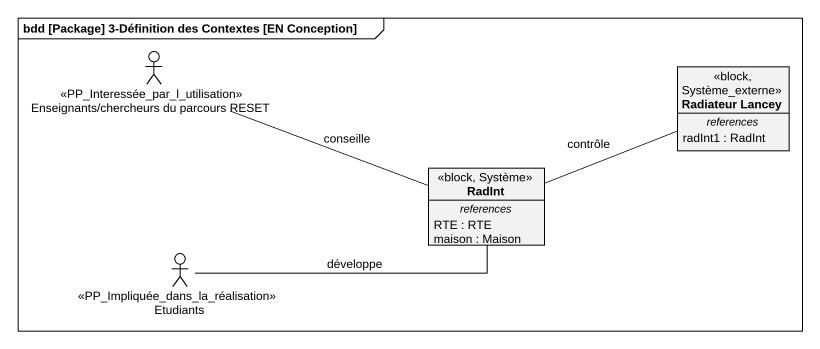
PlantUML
@startuml
mainframe bdd [Package] 3-Définition des Contextes [EN Conception]
allowmixing
hide circle
hide empty members
actor "Enseignants/chercheurs du parcours RESET" as Enseignants_chercheurs_du <<PP_Interessée_par_l_utilisation>>
class "Radiateur Lancey" as Radiateur_Lancey <<block, Système_externe>> {
  -- references --
  radInt1 : RadInt
}
class RadInt <<block, Système>> {
  -- references --
  RTE : RTE
  maison : Maison
}
actor Etudiants <<PP_Impliquée_dans_la_réalisation>>
Enseignants_chercheurs_du -right- RadInt : conseille
RadInt -right- Radiateur_Lancey : contrôle
Etudiants -right- RadInt : développe
@enduml
